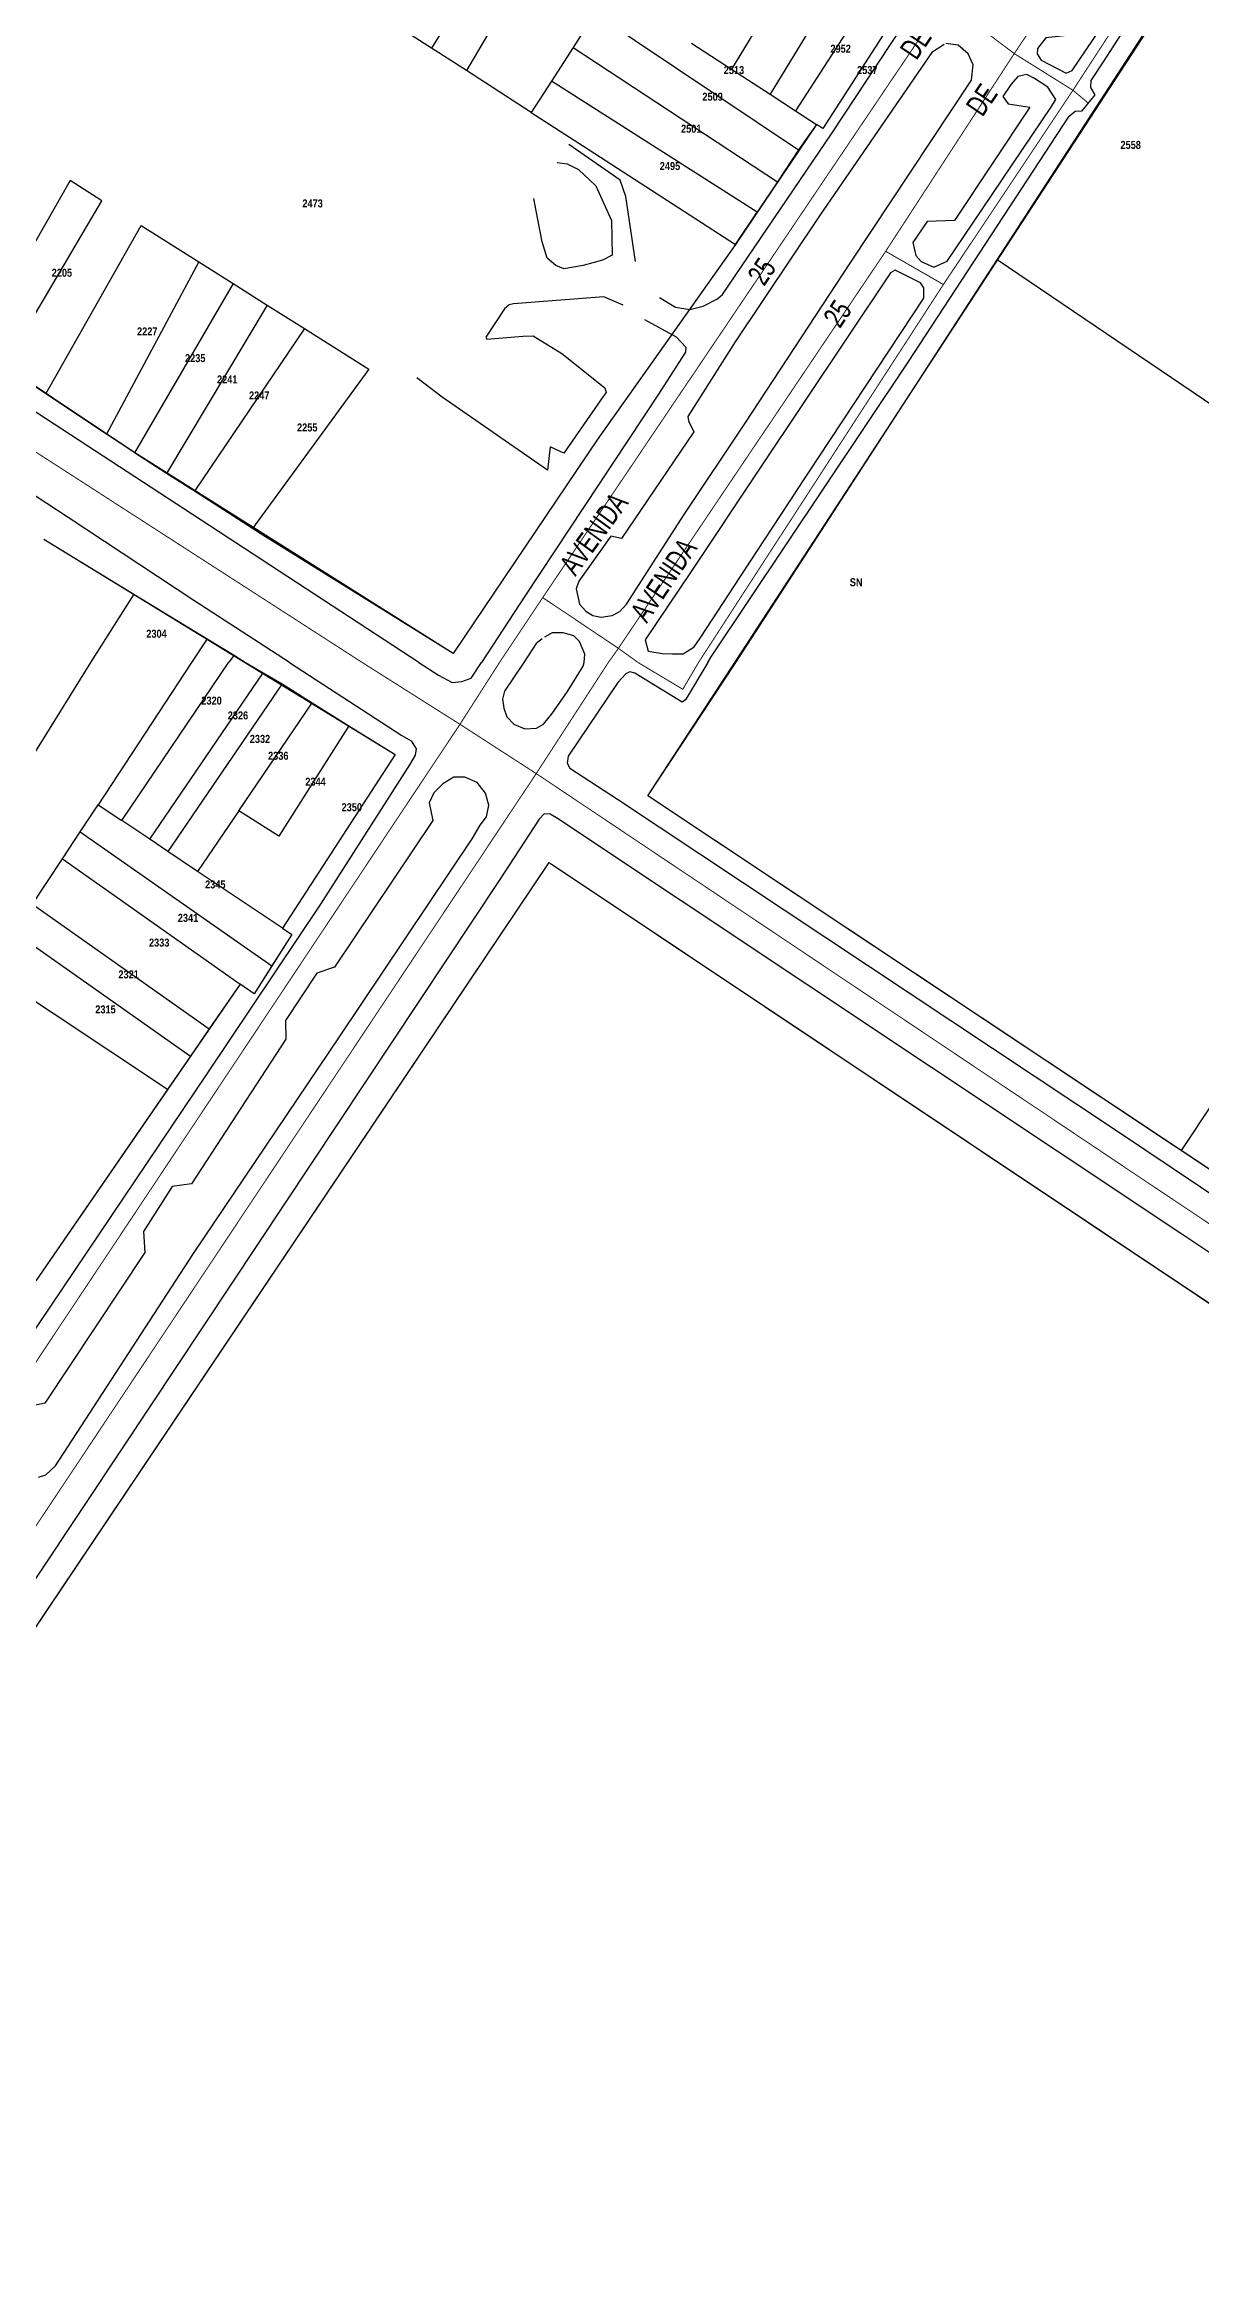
# Model space of a CAD drawing. Extents: x 203136 to 205923, y 4839890 to 4842982.
# Drawn here: x 204791 to 205007.8, y 4841901 to 4842317 of the extents above; entities that cross this region are included whole.
import ezdxf
from ezdxf.enums import TextEntityAlignment as Align

# ---------------------------------------------------------------- set-up
doc = ezdxf.new("R2010")
doc.units = 0
doc.header["$LTSCALE"] = 1.5
doc.header["$MEASUREMENT"] = 0
for name, color, linetype in [('CD_MALHA_LOTES', 40, 'CONTINUOUS'), ('RU-QUADRAS', 210, 'CONTINUOUS'), ('SV-EIXO-RUA-PAV', 20, 'CONTINUOUS'), ('SV-RUA-PAVIM-S-GUIA-C-GUIA', 7, 'CONTINUOUS'), ('SV-TXT-RUA-PAV-S-GUIA-C-GUIA', 7, 'CONTINUOUS'), ('Th_NmrPort', 1, 'CONTINUOUS')]:
    doc.layers.add(name, color=color, linetype=linetype)
doc.styles.add('ARIAL', font='ARIAL.TTF')
doc.styles.get("Standard").update_dxf_attribs({"font": 'swisscbo.ttf'})

msp = doc.modelspace()

# ---------------------------------------------------------------- linework, layer by layer
at = {"layer": 'CD_MALHA_LOTES', "linetype": 'Continuous'}
for p, q in [((204873.24, 4842331.97), (204863.65, 4842316.29)), ((204931.98, 4842332.28), (204919.85, 4842312.36)), ((204969.7, 4842276.63), (205005.12, 4842331.2)), ((204879.47, 4842327.85), (204870.19, 4842312.08)), ((204939.31, 4842327.7), (204927.09, 4842307.65)), ((204894.25, 4842322.77), (204890.18, 4842316.45)), ((204894.25, 4842322.77), (204932.45, 4842297.22)), ((204944.67, 4842324.36), (204931.87, 4842304.54)), ((204949.82, 4842321.14), (204936.97, 4842301.22)), ((204863.65, 4842316.29), (204857.09, 4842320.51)), ((204912.39, 4842317.22), (204919.85, 4842312.36)), ((204870.19, 4842312.08), (204863.65, 4842316.29)), ((204890.18, 4842316.45), (204886.12, 4842310.13)), ((204890.18, 4842316.45), (204928.47, 4842291.25)), ((204882.33, 4842304.25), (204870.19, 4842312.08)), ((204886.12, 4842310.13), (204882.33, 4842304.25)), ((204924.67, 4842285.54), (204886.12, 4842310.13)), ((204919.85, 4842312.36), (204927.09, 4842307.65)), ((204882.33, 4842304.25), (204892.12, 4842297.95)), ((204927.09, 4842307.65), (204931.87, 4842304.54)), ((204931.87, 4842304.54), (204935.79, 4842301.99)), ((204935.79, 4842301.99), (204932.45, 4842297.22)), ((204936.97, 4842301.22), (204935.79, 4842301.99)), ((204892.12, 4842297.95), (204920.64, 4842279.5)), ((204932.45, 4842297.22), (204928.47, 4842291.25)), ((204795.88, 4842291.47), (204778.09, 4842260.34)), ((204783.57, 4842256.7), (204801.84, 4842287.7)), ((204801.84, 4842287.7), (204795.88, 4842291.47)), ((204928.47, 4842291.25), (204924.67, 4842285.54)), ((204920.64, 4842279.5), (204924.67, 4842285.54)), ((204791.33, 4842251.52), (204809.22, 4842283.04)), ((204809.22, 4842283.04), (204820.01, 4842276.22)), ((204920.64, 4842279.5), (204894.67, 4842242.86)), ((204820.01, 4842276.22), (204802.67, 4842243.96)), ((204820.01, 4842276.22), (204826.41, 4842272.18)), ((204920.553528, 4842200.917672), (204969.7, 4842276.63)), ((205028.15, 4842237.01), (204969.7, 4842276.63)), ((204826.41, 4842272.18), (204807.96, 4842240.44)), ((204826.41, 4842272.18), (204832.8, 4842268.14)), ((204832.8, 4842268.14), (204813.96, 4842236.59)), ((204832.8, 4842268.14), (204839.8, 4842263.73)), ((204839.8, 4842263.73), (204819.18, 4842233.24)), ((204839.8, 4842263.73), (204851.85, 4842256.11)), ((204791.33, 4842251.52), (204783.57, 4842256.7)), ((204851.85, 4842256.11), (204830.05, 4842226.25)), ((204802.67, 4842243.96), (204791.33, 4842251.52)), ((204807.79, 4842240.55), (204802.67, 4842243.96)), ((204894.67, 4842242.86), (204867.67, 4842202.82)), ((204807.96, 4842240.44), (204807.79, 4842240.55)), ((204813.96, 4842236.59), (204807.96, 4842240.44)), ((204819.18, 4842233.24), (204813.96, 4842236.59)), ((204830.05, 4842226.25), (204819.18, 4842233.24)), ((204831.52, 4842225.31), (204830.05, 4842226.25)), ((204867.67, 4842202.82), (204831.52, 4842225.31)), ((204790.96, 4842224.28), (204807.84, 4842213.93)), ((204807.84, 4842213.93), (204799.68, 4842201.15)), ((204807.84, 4842213.93), (204821.56, 4842205.54)), ((204821.56, 4842205.54), (204818.65, 4842201.15)), ((204821.56, 4842205.54), (204826.6, 4842202.48)), ((204799.68, 4842201.15), (204768.71, 4842151.27)), ((204818.65, 4842201.15), (204801.11, 4842174.48)), ((204805.58, 4842171.49), (204825.65, 4842201.18)), ((204826.6, 4842202.48), (204825.65, 4842201.18)), ((204826.6, 4842202.48), (204828.73, 4842201.15)), ((204828.73, 4842201.15), (204832.05, 4842199.2)), ((204904.2, 4842176.13), (204920.553528, 4842200.917672)), ((205064.83, 4842201.17), (205004.18, 4842109.63)), ((204810.81, 4842167.99), (204832.05, 4842199.2)), ((204835.61, 4842197.11), (204814.19, 4842165.72)), ((204832.05, 4842199.2), (204835.61, 4842197.11)), ((204835.61, 4842197.11), (204841.26, 4842193.58)), ((204827.5, 4842173.34), (204841.26, 4842193.58)), ((204841.26, 4842193.58), (204848.15, 4842189.27)), ((204848.15, 4842189.27), (204834.98, 4842168.55)), ((204848.15, 4842189.27), (204856.8, 4842183.87)), ((204856.8, 4842183.87), (204835.66, 4842151.34)), ((205004.18, 4842109.63), (204904.2, 4842176.13)), ((204797.75, 4842169.39), (204801.11, 4842174.48)), ((204801.11, 4842174.48), (204805.58, 4842171.49)), ((204810.81, 4842167.99), (204805.58, 4842171.49)), ((204827.5, 4842173.34), (204819.78, 4842161.98)), ((204834.98, 4842168.55), (204827.5, 4842173.34)), ((204794.44, 4842164.36), (204797.75, 4842169.39)), ((204797.75, 4842169.39), (204833.69, 4842144.25)), ((204814.19, 4842165.72), (204810.81, 4842167.99)), ((204636.88, 4841793.15), (204885.67, 4842163.65)), ((204788.84, 4842155.86), (204794.44, 4842164.36)), ((204794.44, 4842164.36), (204827.74, 4842140.86)), ((204819.78, 4842161.98), (204814.19, 4842165.72)), ((204885.67, 4842163.65), (205148.79, 4841988.01)), ((204835.66, 4842151.34), (204819.78, 4842161.98)), ((204788.84, 4842155.86), (204821.97, 4842132.48)), ((204785.39, 4842150.62), (204818.41, 4842127.31)), ((204835.66, 4842151.34), (204837.45, 4842150.14)), ((204837.45, 4842150.14), (204833.69, 4842144.25)), ((204814.11, 4842121.07), (204780.61, 4842143.35)), ((204833.69, 4842144.25), (204830.36, 4842139.02)), ((204827.74, 4842140.86), (204821.97, 4842132.48)), ((204830.36, 4842139.02), (204827.74, 4842140.86)), ((204821.97, 4842132.48), (204818.41, 4842127.31)), ((204818.41, 4842127.31), (204814.11, 4842121.07)), ((204814.11, 4842121.07), (204789.43, 4842085.22)), ((205158.81, 4842006.79), (205004.18, 4842109.63))]:
    msp.add_line(p, q, dxfattribs=at)
at = {"layer": 'RU-QUADRAS', "color": 6, "linetype": 'Continuous'}
for points in [[(204904.2, 4842176.13), (205018.26, 4842350.89), (205015.04, 4842360.33), (205026.04, 4842375.46), (205033.36, 4842373.14), (205051.03, 4842354.22), (205243.57, 4842129.35), (205162, 4842007.25), (205158.81, 4842006.79)], [(204619.94, 4841766.39), (204636.88, 4841793.15), (204885.67, 4842163.65), (205148.79, 4841988.01), (204883.5, 4841590.47), (204620.79, 4841764.69)]]:
    msp.add_lwpolyline(points, close=True, dxfattribs=at)
for points in [[(204949.82, 4842321.14), (204936.97, 4842301.22), (204935.79, 4842301.99), (204920.64, 4842279.5), (204894.67, 4842242.86), (204867.67, 4842202.82), (204807.79, 4842240.55), (204777.8, 4842260.54), (204722.46, 4842295.62), (204665.61, 4842332.53)], [(204790.96, 4842224.28), (204856.8, 4842183.87), (204835.66, 4842151.34), (204837.45, 4842150.14), (204830.36, 4842139.02), (204827.74, 4842140.86), (204789.43, 4842085.22)]]:
    msp.add_lwpolyline(points, dxfattribs=at)
at = {"layer": 'SV-EIXO-RUA-PAV', "const_width": 0.18, "flags": 128}
for points in [[(204986.786661, 4842305.971481), (204983.888632, 4842308.404637), (204972.881658, 4842315.283995), (204959.847263, 4842325.108558), (204956.499019, 4842328.2389), (204890.300602, 4842371.869557), (204792.620623, 4842436.02004), (204688.218725, 4842504.74805), (204665.959603, 4842519.691968), (204653.419252, 4842527.425185), (204636.8858, 4842538.8925)], [(204876.388585, 4842201.1658), (204884.4714, 4842213.2987), (204959.847263, 4842325.108558), (204989.754343, 4842371.335), (205015.9368, 4842410.6366)], [(205027.7466, 4842396.9337), (205008.940232, 4842368.946167), (204972.881658, 4842315.283995), (204948.773857, 4842278.216776), (204898.663479, 4842203.791699), (204896.795854, 4842201.1655)], [(205008.940232, 4842368.946167), (205014.623629, 4842355.5768), (204983.888632, 4842308.404637), (204959.59665, 4842271.99367), (204913.703976, 4842201.1652)], [(204636.882392, 4842338.9314), (204850.58, 4842201.17)], [(204948.773857, 4842278.216776), (204959.59665, 4842271.99367)], [(204884.4714, 4842213.2987), (204898.663479, 4842203.791699), (204902.303221, 4842201.1654)], [(204636.87, 4841807.02), (204697.43, 4841900.75), (204788.55, 4842037.91), (204883.26, 4842180.31), (204896.795854, 4842201.1655)], [(204876.388585, 4842201.1658), (204868.96, 4842189.55), (204774.41, 4842047.36), (204728.45, 4841977.76), (204683.53, 4841910.06), (204636.873714, 4841839.1471)], [(204850.58, 4842201.17), (204868.96, 4842189.55), (204883.26, 4842180.31), (205107.72, 4842030.19), (205163.41, 4841993.28)], [(204913.703976, 4842201.1652), (204910.733958, 4842196.115106), (204902.303221, 4842201.1654)]]:
    msp.add_lwpolyline(points, dxfattribs=at)
at = {"layer": 'SV-RUA-PAVIM-S-GUIA-C-GUIA'}
for points in [[(204988.06, 4842307.55), (204987.24, 4842308.93), (204987.3, 4842310.24), (204989.6, 4842313.75), (205012.4, 4842349.12), (205016.91, 4842356.3), (205015.22, 4842359.96), (205011.75, 4842367.15), (205011.51, 4842368.1), (205012.04, 4842369), (205022.97, 4842385.56), (205025.42, 4842387.02), (205027.06, 4842387.43), (205028.83, 4842386.31), (205032.62, 4842381.87), (205071.63, 4842337.06), (205101.44, 4842302.585), (205138.87, 4842259.28), (205170.04, 4842222.87), (205188.868759, 4842201.160477)], [(204636.882046, 4842331.709827), (204659.1, 4842317.28), (204727.92, 4842272.81), (204767.81, 4842246.53), (204795.53, 4842228.39), (204819.08, 4842212.84), (204836.980518, 4842201.166548)], [(204906.37, 4842269.56), (204909.37, 4842267.75), (204912.04, 4842267.32), (204914.555, 4842267.93), (204917.22, 4842269.28), (204918.2, 4842270.12), (204938.75, 4842300.43), (204951.89, 4842320.29)], [(204959.715, 4842316.98), (204957.44, 4842315.47)], [(204964.89, 4842310.3), (204965.181886, 4842313.166656), (204964.26451, 4842315.261349), (204962.361771, 4842316.834954), (204960.061875, 4842317.147287)], [(204957.44, 4842315.47), (204936.51, 4842285.03)], [(204771.71, 4842311.6), (204754.19, 4842281.14), (204751.42, 4842275.99), (204751.47, 4842274.63), (204751.99, 4842273.33), (204771.58, 4842259.72), (204817.18, 4842230.02), (204861.273592, 4842201.166129)], [(204942.24, 4842276.15), (204964.89, 4842310.3)], [(204979.84, 4842305.37), (204980.670036, 4842306.649663), (204979.2, 4842308.98), (204976.690986, 4842310.615581), (204975.212751, 4842311.359257), (204973.545892, 4842310.980698), (204972.289164, 4842309.556562), (204970.742894, 4842307.206997)], [(204915.442853, 4842201.165194), (204916.07, 4842202.22), (204929.93, 4842222.96), (204953.02, 4842257.41), (204983.15, 4842303.56), (204984.3, 4842304.51), (204985.64, 4842304.55), (204988.06, 4842307.55)], [(204975.79, 4842305.23), (204961.68, 4842283.97)], [(204965.13, 4842283.48), (204979.84, 4842305.37)], [(204970.742894, 4842307.206997), (204971.77, 4842305.88)], [(204971.77, 4842305.88), (204975.79, 4842305.23)], [(204901.89, 4842276.33), (204900.09, 4842288.48), (204899.02, 4842291.55), (204889.36, 4842298.25)], [(204887.159424, 4842294.870324), (204889.07, 4842294.63), (204891.17, 4842293.53), (204894.45, 4842290.47), (204897.35, 4842284.01), (204897.505, 4842277.505), (204895.66, 4842276.53), (204892.06, 4842275.56), (204888.45, 4842274.96), (204886.91, 4842275.56), (204885.32, 4842276.95), (204884.39, 4842280.01), (204883.22, 4842285.8), (204882.780339, 4842288.14486)], [(204936.51, 4842285.03), (204920.53, 4842261.23)], [(204956.54, 4842283.81), (204953.845, 4842279.86)], [(204961.68, 4842283.97), (204956.54, 4842283.81)], [(204960.31, 4842276.36), (204965.13, 4842283.48)], [(204953.845, 4842279.86), (204954.442557, 4842277.428628), (204955.448241, 4842276.313587), (204957.811054, 4842275.244639)], [(204922.435, 4842246.015), (204942.24, 4842276.15)], [(204957.811054, 4842275.244639), (204960.31, 4842276.36)], [(204949.69, 4842274.16), (204925.09, 4842237.41)], [(204950.57, 4842274.67), (204949.69, 4842274.16)], [(204955.28, 4842272.28), (204950.57, 4842274.67)], [(204955.93, 4842271.38), (204955.28, 4842272.28)], [(204955.93, 4842269.42), (204955.93, 4842271.38)], [(204899.58, 4842268.14), (204895.95, 4842269.66), (204879, 4842268.35), (204878.17, 4842268.16), (204877.29, 4842267.43), (204873.82, 4842262.13), (204874.02, 4842261.72), (204880.74, 4842262.34), (204882.68, 4842262.35), (204888.07, 4842259.03), (204896.1, 4842252.62), (204896.38, 4842251.77), (204895.84, 4842251.02), (204888.44, 4842240.36), (204885.87, 4842241.56), (204885.36, 4842237.19), (204865.60885, 4842250.895624), (204860.88, 4842254.51)], [(204931.9, 4842232.98), (204955.93, 4842269.42)], [(204903.56, 4842265.44), (204909.49, 4842262.17), (204911.28, 4842260.22), (204911.22, 4842259.31), (204906.08, 4842251.24), (204881.13, 4842213.55), (204872.992356, 4842201.165926)], [(204920.53, 4842261.23), (204911.71, 4842247.27)], [(204910.97, 4842228.87), (204922.435, 4842246.015)], [(204911.71, 4842247.27), (204911.82, 4842246.46)], [(204911.82, 4842246.46), (204912.81, 4842244.35)], [(204912.81, 4842244.35), (204899.26, 4842224.4)], [(204925.09, 4842237.41), (204912.16, 4842217.99)], [(204924.74, 4842222.15), (204931.94, 4842233.04)], [(204900.16, 4842212.06), (204910.97, 4842228.87)], [(204897.24, 4842224.81), (204891.22, 4842216.39)], [(204899.26, 4842224.4), (204897.24, 4842224.81)], [(204914.01, 4842205.71), (204924.74, 4842222.15)], [(204912.16, 4842217.99), (204903.68, 4842205.4)], [(204891.22, 4842216.39), (204890.724752, 4842214.973488), (204891.382101, 4842212.088868), (204892.555824, 4842210.736195), (204893.889803, 4842209.932855), (204895.432847, 4842209.636855), (204897.47, 4842209.95), (204898.820519, 4842210.608958)], [(204898.85, 4842210.64), (204900.16, 4842212.06)], [(204883.27, 4842204.68), (204880.933737, 4842201.165789)], [(204884.37, 4842205.54), (204883.27, 4842204.68)], [(204892.22, 4842201.165595), (204892.357789, 4842202.66742), (204891.39, 4842205.08), (204890.306008, 4842206.134876), (204888.299107, 4842206.718758), (204886.260955, 4842206.719648), (204884.804773, 4842205.889366)], [(204903.68, 4842205.4), (204904.23, 4842203.28), (204906.858531, 4842202.816266), (204908.79, 4842202.75), (204910.83, 4842202.75), (204912.86, 4842204.1)], [(204912.86, 4842204.1), (204914.01, 4842205.71)], [(204836.99, 4842201.16), (204858.06, 4842187.42), (204859.81, 4842186.47), (204860.76, 4842184.95), (204860.59, 4842183.78), (204859.49, 4842181.96), (204842.81, 4842155.85), (204821.53, 4842124.01), (204785.5, 4842070.51), (204778.04, 4842058.86), (204776.66, 4842057.86), (204775.2, 4842057.45), (204772.25, 4842058.13), (204754.71, 4842069.58), (204708.89, 4842099.65), (204641.815, 4842144.465), (204636.88, 4842147.66)], [(204837.01, 4842201.15), (204836.98, 4842201.17)], [(204861.27, 4842201.17), (204861.3, 4842201.15)], [(204861.28, 4842201.16), (204864.92, 4842198.78), (204867.47, 4842197.39), (204869.34, 4842197.59), (204871.05, 4842198.21), (204872.99, 4842201.16)], [(204872.98, 4842201.15), (204872.99, 4842201.17)], [(204880.93, 4842201.16), (204877.32, 4842195.73)], [(204880.93, 4842201.17), (204880.92, 4842201.15)], [(204915.44, 4842201.16), (204911.26, 4842194.13), (204910.62, 4842193.72), (204901.74, 4842199.13), (204900.82, 4842199.39), (204900.03, 4842199.02), (204898.57, 4842197.37), (204889.26, 4842183.55), (204889.07, 4842182.29), (204889.56, 4842181.32), (204898.47, 4842175.49), (204992.21, 4842113.3), (205049.01, 4842075.25), (205106.12, 4842037.09), (205107.34, 4842037.12), (205108.74, 4842038.09), (205110.93, 4842040.54), (205112.58, 4842043.06), (205115.51, 4842041.58), (205117.46, 4842039.84)], [(204889.14, 4842195.72), (204892.07, 4842200.44)], [(204892.07, 4842200.44), (204892.22, 4842201.16)], [(204892.22, 4842201.15), (204892.22, 4842201.16), (204892.22, 4842201.17)], [(204915.44, 4842201.17), (204915.43, 4842201.15)], [(204877.32, 4842195.73), (204876.926916, 4842194.27976), (204877.194967, 4842192.563844), (204877.778609, 4842190.958701), (204879.044864, 4842189.561643), (204881.121557, 4842188.70009), (204883.319029, 4842188.800712), (204884.62, 4842189.6)], [(204886.22, 4842191.55), (204889.14, 4842195.72)], [(204884.62, 4842189.6), (204886.22, 4842191.55)], [(204871.23, 4842168.06), (204872.767159, 4842170.630573), (204873.939626, 4842172.233518), (204874.401055, 4842174.407046), (204873.751349, 4842176.610657), (204872.193296, 4842178.665453), (204869.899994, 4842179.651641), (204867.790593, 4842179.665757), (204865.778336, 4842178.376383), (204864.037704, 4842176.723886), (204863.16, 4842174.84)], [(205050.52, 4841831.06), (205125.82, 4841943.53), (205152.34, 4841983.42), (205156.7, 4841990.11), (205157.1, 4841991.13), (205156.66, 4841991.99), (205155.38, 4841993.26), (205089.61, 4842037.13), (205004.27, 4842093.98), (204887.05, 4842172), (204885.85, 4842172.69), (204884.72, 4842172.79), (204883.83, 4842171.78), (204876.31, 4842160.29), (204805.81, 4842054.09), (204733.55, 4841945.58), (204684.51, 4841871.22)], [(204863.88, 4842171.54), (204845.45, 4842144.03)], [(204863.16, 4842174.84), (204863.88, 4842171.54)], [(204846.39, 4842130.94), (204871.23, 4842168.06)], [(204842.11, 4842142.91), (204836.23, 4842134.04)], [(204845.45, 4842144.03), (204842.11, 4842142.91)], [(204836.23, 4842134.04), (204836.34, 4842130.5)], [(204836.34, 4842130.5), (204818.62, 4842103.4)], [(204818.88, 4842090.17), (204846.39, 4842130.94)], [(204815.02, 4842102.92), (204809.65, 4842094.44)], [(204818.62, 4842103.4), (204815.02, 4842102.92)], [(204809.65, 4842094.44), (204809.9, 4842090.55)], [(204809.9, 4842090.55), (204791.1, 4842062.29)], [(204793.1, 4842050.54), (204818.88, 4842090.17)], [(204791.1, 4842062.29), (204787.74, 4842061.54)], [(204791.29, 4842048.88), (204793.1, 4842050.54)], [(204789.972103, 4842048.431036), (204791.29, 4842048.88)]]:
    msp.add_lwpolyline(points, dxfattribs=at)
at = {"layer": 'SV-RUA-PAVIM-S-GUIA-C-GUIA', "linetype": 'Continuous'}
msp.add_lwpolyline([(205007.29, 4842361.83), (204994.55, 4842342.06), (204999.44, 4842341.59), (204983.99, 4842318.79), (204978.81, 4842318.23), (204977.23, 4842316.22), (204977.18, 4842315.24), (204977.9, 4842314.02), (204982.59, 4842311.61), (204983.73, 4842312.08), (205012.25, 4842354.25), (205013.11, 4842355.46), (205012.73, 4842356.74), (205009.69, 4842362.9), (205009.04, 4842363.38), (205008.27, 4842363.23), (205007.21, 4842361.67)], dxfattribs=at)

# ---------------------------------------------------------------- texts
at = {"layer": 'SV-TXT-RUA-PAV-S-GUIA-C-GUIA', "style": 'ARIAL', "width": 0.7}
for s, rotation, p in [('25                                           DE                                                 SETEMBRO', 56, (204925.979163, 4842271.52332)), ('25                                        DE', 56, (204940.181998, 4842263.619951)), ('AVENIDA', 54, (204890.603786, 4842217.159035)), ('AVENIDA', 56, (204903.991148, 4842208.365023))]:
    msp.add_text(s, height=4, rotation=rotation, dxfattribs=at).set_placement(p)
at = {"layer": 'Th_NmrPort', "color": 1}
for s, p in [('2952', (204938.418554, 4842316.197271)), ('2513', (204918.418554, 4842312.197271)), ('2537', (204943.418554, 4842312.197271)), ('2509', (204914.418554, 4842307.197271)), ('2501', (204910.418554, 4842301.197271)), ('2558', (204992.798554, 4842298.157271)), ('2495', (204906.418554, 4842294.197271)), ('2473', (204839.418554, 4842287.197271)), ('2205', (204792.418554, 4842274.197271)), ('2227', (204808.418554, 4842263.197271)), ('2235', (204817.418554, 4842258.197271)), ('2241', (204823.418554, 4842254.197271)), ('2247', (204829.418554, 4842251.197271)), ('2255', (204838.418554, 4842245.197271)), ('SN', (204942.048554, 4842216.187271)), ('2304', (204810.158554, 4842206.527271)), ('2320', (204820.478554, 4842193.987271)), ('2326', (204825.428554, 4842191.217271)), ('2332', (204829.558554, 4842186.817271)), ('2336', (204832.988554, 4842183.657271)), ('2344', (204839.968554, 4842178.797271)), ('2350', (204846.768554, 4842174.007271)), ('2345', (204821.178554, 4842159.537271)), ('2341', (204816.068554, 4842153.267271)), ('2333', (204810.658554, 4842148.627271)), ('2321', (204804.928554, 4842142.667271)), ('2315', (204800.588554, 4842136.107271))]:
    msp.add_text(s, height=1.5, dxfattribs=at).set_placement(p, align=Align.MIDDLE_LEFT)

doc.saveas('drawing.dxf')
